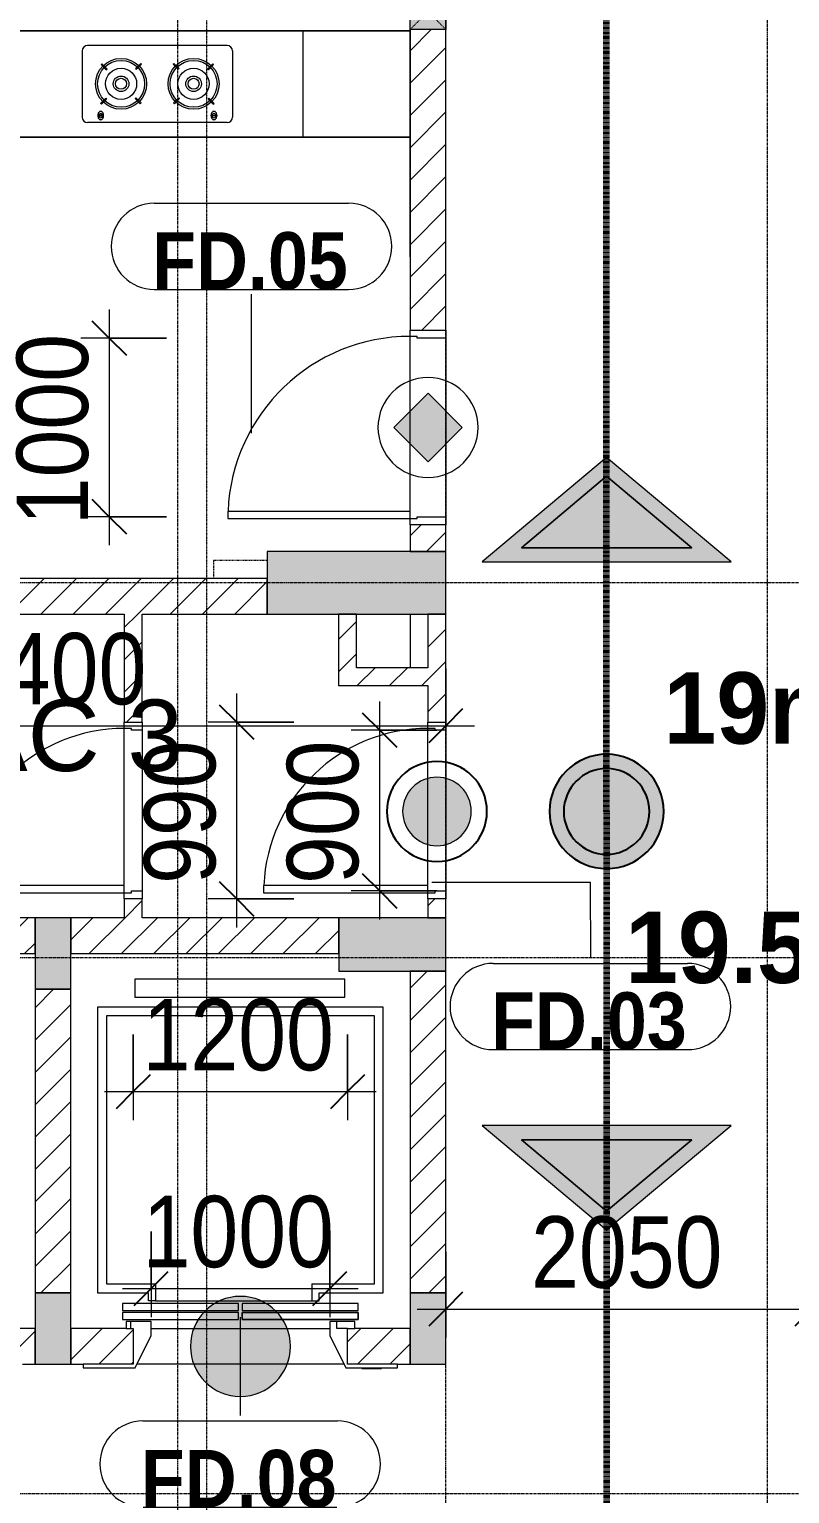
# Model space of a CAD drawing. Header units: millimetres. Extents: x 1591 to 239243, y -15958 to 82755.
# Drawn here: x 216119 to 220376, y 48437 to 56636 of the extents above; entities that cross this region are included whole.
import ezdxf

# ---------------------------------------------------------------- set-up
doc = ezdxf.new("R2010")
doc.units = ezdxf.units.MM
for name, pattern in [('1 NÉT CALL OUT', [6, 3, -3]), ('Dash 1_8_', [6.35, 3.175, -3.175]), ('Dash Dot 3_16_', [7.9375, 4.7625, -1.5875, 0, -1.5875]), ('Dash_2_', [6, 3, -3]), ('Grid Line', [22.225, 12.7, -3.175, 3.175, -3.175])]:
    doc.linetypes.add(name, pattern=pattern)
for name, color, linetype, lineweight in [('0-1', 250, 'Continuous', 5), ('A-ANNO-DIMS', 211, 'Continuous', 9), ('A-ANNO-DIMS-160', 211, 'Continuous', 9), ('A-ANNO-NOTE', 131, 'Continuous', 9), ('A-ANNO-NOTE-1', 131, 'Continuous', 25), ('A-AREA', 32, 'Dash 1_8_', 9), ('A-AREA-IDEN', 2, 'Continuous', 9), ('A-DETL-3', 90, '1 NÉT CALL OUT', 100), ('A-DETL-GENF-2', 10, 'Continuous', 9), ('A-DOOR-3', 10, 'Continuous', 9), ('A-DOOR-FRAM-1', 10, 'Continuous', 9), ('A-DOOR-IDEN', 31, 'Continuous', 9), ('A-FLOR', 192, 'Continuous', 9), ('A-FLOR-1', 7, 'Continuous', 9), ('A-FLOR-2', 9, 'Continuous', 9), ('A-WALL', 113, 'Continuous', 9), ('A-WALL-3', 113, 'Continuous', 18), ('A-WALL-PATT-2', 111, 'Continuous', 9), ('G-ANNO-SYMB-1', 111, 'Dash Dot 3_16_', 18), ('G-ANNO-TEXT-2', 142, 'Continuous', 9), ('I-FURN', 30, 'Continuous', 9), ('I-FURN-1', 254, 'Continuous', 9), ('S-COLS', 52, 'Continuous', 9), ('S-COLS-1', 52, 'Continuous', 5), ('S-COLS-2', 250, 'Continuous', 18), ('S-COLS-6', 52, 'Continuous', 18), ('S-COLS-HDLN', 52, 'Dash_2_', 9), ('S-GRID-1', 1, 'Grid Line', 9)]:
    doc.layers.add(name, color=color, linetype=linetype, lineweight=lineweight)
doc.styles.add('Arial_10', font='arial_0.ttf', dxfattribs={"width": 0.95, "height": 400})
doc.styles.add('Arial_9', font='arial_0.ttf', dxfattribs={"height": 400})
doc.styles.add('Arial_B_4', font='arialbd_0.ttf', dxfattribs={"width": 0.9, "height": 320})
doc.styles.add('UTM Avo', font='UTM Avo.ttf', dxfattribs={"width": 0.9, "height": 400})
doc.dimstyles.new('1_Dim_chi_tiet_2_5', dxfattribs={"dimscale": 304.8, "dimtxt": 399.720379, "dimasz": 0.629921, "dimexe": 0.524934, "dimexo": 0.0625, "dimgap": 0.052493, "dimtad": 1, "dimdec": 0, "dimrnd": 5, "dimzin": 0, "dimdsep": 46, "dimtxsty": 'UTM Avo', "dimblk1": 'OBLIQUE', "dimblk2": 'OBLIQUE', "dimsah": 1, "dimcen": 0.09, "dimdle": 0.524934, "dimazin": 0, "dimtfac": 1, "dimtdec": 4, "dimtix": 1, "dimtmove": 0, "dimatfit": 3, "dimfxl": 1.049869, "dimfxlon": 1, "dimtvp": 1, "dimtolj": 1, "dimtzin": 0, "dimarcsym": 2})
doc.dimstyles.new('1_Dim_chi_tiet_2_5_1', dxfattribs={"dimscale": 304.8, "dimtxt": 399.720379, "dimasz": 0.629921, "dimexe": 0.524934, "dimexo": 0.0625, "dimgap": 0.052493, "dimtad": 1, "dimdec": 0, "dimrnd": 5, "dimzin": 0, "dimdsep": 46, "dimtxsty": 'UTM Avo', "dimblk1": 'OBLIQUE', "dimblk2": 'OBLIQUE', "dimsah": 1, "dimcen": 0.09, "dimdle": 0.524934, "dimazin": 0, "dimtfac": 1, "dimtdec": 4, "dimtix": 1, "dimtmove": 0, "dimatfit": 3, "dimfxl": 1.049869, "dimfxlon": 1, "dimtvp": 1, "dimtolj": 1, "dimtzin": 0, "dimarcsym": 2})
pattern_1 = [(45, (101998.83, 0), (-90.50967, 90.50967), [])]

# ---------------------------------------------------------------- blocks, each defined once
blk = doc.blocks.new('NCV_TKTC_KET CAU_rvt-1-TKCS_MB TẦNG 5')
at = {"layer": 'S-COLS-1'}
for points in [[(115452.6, 53361.9), (116452.6, 53361.9), (116452.6, 53711.9), (115452.6, 53711.9), (115452.6, 53362)], [(114152.6, 51261.9), (114352.6, 51261.9), (114352.6, 51661.9), (114152.6, 51661.9), (114152.6, 51362)], [(115952.5, 51361.9), (116452.6, 51361.9), (116452.6, 51661.9), (115852.6, 51661.9), (115852.6, 51361.9)], [(114352.6, 49161.9), (114352.6, 49561.9), (114152.6, 49561.9), (114152.6, 49161.9)], [(116452.6, 49161.9), (116452.6, 49561.9), (116252.6, 49561.9), (116252.6, 49161.9)]]:
    blk.add_hatch(color=256, dxfattribs=at).paths.add_polyline_path(points)
at = {"layer": 'A-FLOR-1'}
blk.add_line((115952.6, 53061.9), (115952.6, 53361.9), dxfattribs=at)
at = {"layer": 'S-COLS-2'}
for p, q in [((116452.6, 53711.9), (115452.6, 53711.9)), ((115452.6, 53711.9), (115452.6, 53361.9)), ((116452.6, 53361.9), (116452.6, 53711.9)), ((115452.6, 53361.9), (116452.6, 53361.9)), ((114352.6, 51661.9), (114152.6, 51661.9)), ((114152.6, 51661.9), (114152.6, 51261.9)), ((114352.6, 51261.9), (114352.6, 51661.9)), ((115852.6, 51661.9), (115852.6, 51361.9)), ((116452.6, 51661.9), (115852.6, 51661.9)), ((116452.6, 51361.9), (116452.6, 51661.9)), ((115852.6, 51361.9), (116452.6, 51361.9)), ((114152.6, 51261.9), (114352.6, 51261.9)), ((114352.6, 49561.9), (114152.6, 49561.9)), ((114152.6, 49561.9), (114152.6, 49161.9)), ((114352.6, 49161.9), (114352.6, 49561.9)), ((116452.6, 49561.9), (116252.6, 49561.9)), ((116252.6, 49561.9), (116252.6, 49161.9)), ((116452.6, 49161.9), (116452.6, 49561.9)), ((114152.6, 49161.9), (114352.6, 49161.9)), ((116252.6, 49161.9), (116452.6, 49161.9))]:
    blk.add_line(p, q, dxfattribs=at)
blk = doc.blocks.new('HE BEP A - HE BEP A-885794-TKCS_MB TẦNG 5')
at = {"layer": 'I-FURN'}
for p, q in [((765.9, 605.3), (3.5, 605.3)), ((3.5, 605.3), (3.5, 11)), ((765.9, 11), (765.9, 605.3)), ((765.9, 605.3), (4303.5, 605.3)), ((765.9, 11), (765.9, 605.3)), ((3703.5, 605.3), (3703.5, 11)), ((965.9, 505.3), (1810.5, 505.3)), ((2467.5, 494.2), (2467.5, 122.2)), ((3279.1, 524.2), (2497.5, 524.2)), ((3309.1, 494.2), (3309.1, 122.2)), ((948.4, 131.7), (948.4, 487.8)), ((979.9, 419.9), (1450.3, 419.9)), ((1401.8, 451.1), (1028.4, 451.1)), ((1747.9, 434.2), (1562.5, 434.2)), ((1706.2, 324.4), (1627.3, 429.4)), ((1644.6, 463.3), (1632.2, 456.1)), ((1670.1, 454.1), (1721.6, 333.3)), ((1828, 487.8), (1828, 131.7)), ((2578, 421.2), (2573.6, 416.8)), ((2573.6, 416.8), (2602.8, 387.7)), ((2607.1, 392.1), (2578, 421.2)), ((2795.6, 424), (2766.5, 394.9)), ((2770.8, 390.5), (2800, 419.6)), ((2800, 419.6), (2795.6, 424)), ((2976.7, 419.6), (2981.1, 424)), ((3005.8, 390.5), (2976.7, 419.6)), ((2981.1, 424), (3010.2, 394.9)), ((3169.5, 392.1), (3198.6, 421.2)), ((3203, 416.8), (3173.9, 387.7)), ((3198.6, 421.2), (3203, 416.8)), ((975, 397.7), (975, 193.3)), ((975, 391.9), (1455.1, 391.9)), ((975, 363.9), (1455.1, 363.9)), ((975, 335.9), (1455.1, 335.9)), ((1455.1, 193.3), (1455.1, 397.7)), ((1509.1, 380.9), (1509.1, 194.2)), ((1721.6, 333.3), (1706.2, 324.4)), ((1801.3, 194.2), (1801.3, 380.9)), ((2602.8, 387.7), (2607.1, 392.1)), ((2766.5, 394.9), (2770.8, 390.5)), ((3010.2, 394.9), (3005.8, 390.5)), ((3173.9, 387.7), (3169.5, 392.1)), ((975, 307.9), (1455.1, 307.9)), ((975, 279.9), (1455.1, 279.9)), ((975, 251.9), (1455.1, 251.9)), ((975, 223.9), (1455.1, 223.9)), ((975, 195.9), (1455.1, 195.9)), ((981.5, 167.9), (1448.7, 167.9)), ((2570.9, 199.3), (2600, 228.4)), ((2575.3, 194.9), (2570.9, 199.3)), ((2604.4, 224), (2575.3, 194.9)), ((2600, 228.4), (2604.4, 224)), ((2763.7, 226.8), (2768.1, 231.2)), ((2792.8, 197.7), (2763.7, 226.8)), ((2768.1, 231.2), (2797.2, 202)), ((2797.2, 202), (2792.8, 197.7)), ((3008.5, 231.2), (2979.4, 202)), ((2979.4, 202), (2983.8, 197.7)), ((2983.8, 197.7), (3012.9, 226.8)), ((3012.9, 226.8), (3008.5, 231.2)), ((3176.6, 228.4), (3172.2, 224)), ((3172.2, 224), (3201.4, 194.9)), ((3205.8, 199.3), (3176.6, 228.4)), ((3201.4, 194.9), (3205.8, 199.3)), ((1810.5, 114.2), (965.9, 114.2)), ((1028.4, 139.9), (1401.8, 139.9)), ((1562.5, 140.8), (1747.9, 140.8)), ((3279.1, 92.2), (2497.5, 92.2)), ((2555.1, 133.3), (2555.1, 129.3)), ((2587.6, 133.3), (2555.1, 133.3)), ((2555.1, 129.3), (2587.6, 129.3)), ((2587.6, 129.3), (2587.6, 133.3)), ((3189, 129.3), (3189, 133.3)), ((3189, 133.3), (3221.5, 133.3)), ((3221.5, 129.3), (3189, 129.3)), ((3221.5, 133.3), (3221.5, 129.3)), ((3.5, 11), (765.9, 11)), ((4303.5, 11), (765.9, 11))]:
    blk.add_line(p, q, dxfattribs=at)
for centre, radius in [((1589.4, 460.9), 17.8), ((1696.1, 460.9), 17.8), ((2685.4, 309.4), 142.6), ((2685.4, 309.4), 131.3), ((3091.2, 309.4), 142.6), ((3091.2, 309.4), 131.3), ((1656.3, 327.5), 22.2), ((2685.4, 309.4), 87.2), ((2685.4, 309.4), 43.6), ((2685.4, 309.4), 30.9), ((3091.2, 309.4), 87.2), ((3091.2, 309.4), 43.6), ((3091.2, 309.4), 30.9)]:
    blk.add_circle(centre, radius, dxfattribs=at)
for centre, radius, start, end in [((965.9, 487.8), 17.5, 90, 180), ((1810.5, 487.8), 17.5, 0, 90), ((2497.5, 494.2), 30, 90, 180), ((3279.1, 494.2), 30, 360, 90), ((1028.4, 397.7), 53.3, 90, 180), ((1401.8, 397.7), 53.3, 360, 90), ((1562.5, 380.9), 53.3, 90, 180), ((1641, 440.7), 17.8, 119.9521, 219.46175), ((1653.4, 447.9), 17.8, 20.53791, 119.9521), ((1747.9, 380.9), 53.3, 360, 90), ((1028.4, 193.3), 53.3, 180, 270), ((1401.8, 193.3), 53.3, 270, 360), ((1562.5, 194.2), 53.3, 180, 270), ((1747.9, 194.2), 53.3, 270, 360), ((965.9, 131.7), 17.5, 180, 270), ((1810.5, 131.7), 17.5, 270, 360), ((2497.5, 122.2), 30, 180, 270), ((2588.6, 131.7), 33.5, 163.94189, 180), ((2588.6, 131.7), 33.5, 180, 196.05811), ((2580.1, 134.1), 24.7, 145.20397, 163.94189), ((2580.1, 129.2), 24.7, 196.05811, 214.79603), ((2571.3, 131.3), 11.6, 9.9102, 170.0898), ((2571.3, 131.3), 11.6, 189.71775, 350.28225), ((2574.8, 137.9), 18.1, 120.79762, 145.20397), ((2574.8, 125.5), 18.1, 214.79603, 239.20238), ((2571.4, 143.6), 11.5, 90, 120.79762), ((2571.4, 119.8), 11.5, 239.20238, 270), ((2571.4, 143.6), 11.5, 59.20238, 90), ((2571.4, 119.8), 11.5, 270, 300.79762), ((2568, 137.9), 18.1, 34.79603, 59.20238), ((2568, 125.5), 18.1, 300.79762, 325.20397), ((2562.6, 134.1), 24.7, 16.05811, 34.79603), ((2562.6, 129.2), 24.7, 325.20397, 343.94189), ((2554.1, 131.7), 33.5, 0, 16.05811), ((2554.1, 131.7), 33.5, 343.94189, 0), ((3222.5, 131.7), 33.5, 163.94189, 180), ((3222.5, 131.7), 33.5, 180, 196.05811), ((3214, 134.1), 24.7, 145.20397, 163.94189), ((3214, 129.2), 24.7, 196.05811, 214.79603), ((3208.7, 137.9), 18.1, 120.79762, 145.20397), ((3208.7, 125.5), 18.1, 214.79603, 239.20238), ((3205.3, 131.3), 11.6, 9.9102, 170.0898), ((3205.3, 131.3), 11.6, 189.71775, 350.28225), ((3205.3, 143.6), 11.5, 90, 120.79762), ((3205.3, 119.8), 11.5, 239.20238, 270), ((3205.3, 143.6), 11.5, 59.20238, 90), ((3205.3, 119.8), 11.5, 270, 300.79762), ((3201.9, 137.9), 18.1, 34.79603, 59.20238), ((3201.9, 125.5), 18.1, 300.79762, 325.20397), ((3196.5, 134.1), 24.7, 16.05811, 34.79603), ((3196.5, 129.2), 24.7, 325.20397, 343.94189), ((3188, 131.7), 33.5, 0, 16.05811), ((3188, 131.7), 33.5, 343.94189, 0), ((3279.1, 122.2), 30, 270, 360)]:
    blk.add_arc(centre, radius, start, end, dxfattribs=at)
at = {"layer": 'I-FURN-1'}
for p, q in [((4303.5, 605.3), (3.5, 605.3)), ((3.5, 605.3), (3.5, 11)), ((3.5, 11), (4303.5, 11))]:
    blk.add_line(p, q, dxfattribs=at)
blk = doc.blocks.new('NCV_TKTC_TANG 5_rvt-1-TKCS_MB TẦNG 5')
at = {"layer": 'A-FLOR-2'}
for p, q in [((116252.6, 56626.9), (116252.6, 56635.3)), ((116252.6, 56032.6), (116252.6, 56626.9)), ((116252.6, 55362.8), (116252.6, 56032.6)), ((116252.6, 53896.9), (116252.6, 54916.9))]:
    blk.add_line(p, q, dxfattribs=at)
at = {"layer": 'I-FURN-1'}
blk.add_blockref('HE BEP A - HE BEP A-885794-TKCS_MB TẦNG 5', (111949.1, 56021.6), dxfattribs=at)
blk = doc.blocks.new('G1_SOF - BO TRU - 200x200-3055084-TKCS_MB TẦNG 5')
at = {"layer": 'S-COLS'}
blk.add_hatch(color=256, dxfattribs=at).paths.add_polyline_path([(8.4, 100), (-100, 100), (-100, -100), (100, -100), (100, 100)])
at = {"layer": 'S-COLS-6'}
for p, q in [((-100, 100), (100, 100)), ((-100, -100), (-100, 100)), ((100, 100), (100, -100)), ((100, -100), (-100, -100))]:
    blk.add_line(p, q, dxfattribs=at)
at = {"layer": 'S-COLS-HDLN'}
for p, q in [((100, -100), (-100, 100)), ((-100, -100), (100, 100))]:
    blk.add_line(p, q, dxfattribs=at)
blk = doc.blocks.new('Thang may HIEN - Dài x Rộng - 2000x2000-2402764-TKCS_MB TẦNG 5')
at = {"layer": 'A-DOOR-3'}
for p, q in [((-590, 120), (-880, 120)), ((-880, 120), (-880, 100)), ((-880, 100), (-600, 100)), ((-680, 124), (-790, 124)), ((-790, 124), (-790, 120)), ((-680, 120), (-680, 124)), ((-600, 100), (-600, -100)), ((-500, -60), (-590, 120)), ((590, 120), (500, -60)), ((880, 120), (590, 120)), ((600, -100), (600, 100)), ((600, 100), (880, 100)), ((880, 100), (880, 120)), ((-500, -140), (-500, -60)), ((500, -60), (500, -140)), ((-660, -190.4), (-660, -150.4)), ((-660, -150.4), (-10, -150.4)), ((-10, -150.4), (-660, -150.4)), ((-660, -150.4), (-660, -190.4)), ((-600, -100), (-640, -100)), ((-640, -100), (-640, -140)), ((-640, -140), (-540, -140)), ((-600, -100), (-540, -100)), ((-540, -100), (-540, -140)), ((-540, -140), (-500, -140)), ((-10, -150.4), (-10, -190.4)), ((-10, -190.4), (-10, -150.4)), ((660, -150.4), (10, -150.4)), ((10, -150.4), (10, -190.4)), ((10, -150.4), (10, -190.4)), ((660, -150.4), (10, -150.4)), ((500, -140), (615, -140)), ((615, -100), (600, -100)), ((615, -140), (615, -100)), ((640, -100), (615, -100)), ((615, -140), (640, -140)), ((640, -140), (640, -100)), ((660, -190.4), (660, -150.4)), ((660, -190.4), (660, -150.4)), ((-10, -190.4), (-660, -190.4)), ((-660, -190.4), (-10, -190.4)), ((-10, -200.4), (-660, -200.4)), ((-660, -200.4), (-660, -240.4)), ((-10, -200.4), (-660, -200.4)), ((-660, -200.4), (-660, -240.4)), ((-660, -240.4), (-10, -240.4)), ((-660, -240.4), (-10, -240.4)), ((-10, -240.4), (-10, -200.4)), ((-10, -240.4), (-10, -200.4)), ((10, -190.4), (660, -190.4)), ((10, -190.4), (660, -190.4)), ((10, -200.4), (10, -240.4)), ((660, -200.4), (10, -200.4)), ((10, -200.4), (10, -240.4)), ((660, -200.4), (10, -200.4)), ((10, -240.4), (660, -240.4)), ((10, -240.4), (660, -240.4)), ((660, -240.4), (660, -200.4)), ((660, -240.4), (660, -200.4)), ((-440, -300), (-800, -300)), ((-800, -300), (-800, -1900)), ((-440, -255), (-440, -300)), ((-400, -255), (-440, -255)), ((475, -255), (-400, -255)), ((-400, -350), (-400, -255)), ((475, -255), (515, -255)), ((475, -350), (475, -255)), ((515, -255), (515, -300)), ((800, -300), (515, -300)), ((800, -1900), (800, -300)), ((-400, -350), (-750, -350)), ((-750, -350), (-750, -1850)), ((750, -350), (475, -350)), ((750, -1850), (750, -350)), ((-750, -1850), (750, -1850)), ((-800, -1900), (800, -1900)), ((590.8, -1955.4), (-584.2, -1955.4)), ((-584.2, -1955.4), (-584.2, -2055.4)), ((590.8, -2055.4), (590.8, -1955.4)), ((-584.2, -2055.4), (590.8, -2055.4))]:
    blk.add_line(p, q, dxfattribs=at)
blk = doc.blocks.new('FD_05 - FD_05-1000x2200mm-835433-TKCS_MB TẦNG 5')
at = {"layer": 'A-DETL-GENF-2'}
for p, q in [((510, -100), (470, -100)), ((470, -100), (470, -1120)), ((510, -1120), (510, -100)), ((470, -1120), (510, -1120))]:
    blk.add_line(p, q, dxfattribs=at)
blk.add_arc((510, -100), 1020, 180, 267.75253, dxfattribs=at)
at = {"layer": 'A-DOOR-FRAM-1'}
for p, q in [((-545, 100), (-500, 100)), ((-545, -100), (-545, 100)), ((-500, 100), (-500, -60)), ((500, 100), (545, 100)), ((500, -60), (500, 100)), ((545, 100), (545, -100)), ((-500, -60), (-510, -60)), ((-510, -60), (-510, -100)), ((510, -60), (500, -60)), ((510, -100), (510, -60)), ((-510, -100), (-545, -100)), ((545, -100), (510, -100))]:
    blk.add_line(p, q, dxfattribs=at)
blk = doc.blocks.new('FD_02 - FD_03 - FD_03-KY THUAT-900x2200mm-801877-TKCS_MB TẦNG 5')
at = {"layer": 'A-DETL-GENF-2'}
for p, q in [((460, -50), (420, -50)), ((420, -50), (420, -970)), ((460, -970), (460, -50)), ((420, -970), (460, -970))]:
    blk.add_line(p, q, dxfattribs=at)
blk.add_arc((460, -50), 920, 180, 267.50809, dxfattribs=at)
at = {"layer": 'A-DOOR-FRAM-1'}
for p, q in [((-495, 50), (-450, 50)), ((-495, -50), (-495, 50)), ((-450, 50), (-450, -10)), ((450, 50), (495, 50)), ((450, -10), (450, 50)), ((495, 50), (495, -50)), ((-460, -50), (-495, -50)), ((-450, -10), (-460, -10)), ((-460, -10), (-460, -50)), ((460, -10), (450, -10)), ((460, -50), (460, -10)), ((495, -50), (460, -50))]:
    blk.add_line(p, q, dxfattribs=at)
blk = doc.blocks.new('DIMBLOCK24-TKCS_MB TẦNG 5')
at = {"layer": 'A-ANNO-DIMS-160'}
for p, q in [((218451.4, 49790.8), (218451.4, 49310.8)), ((218451.4, 49470.8), (218451.4, 49790.8)), ((220501.4, 49790.8), (220501.4, 49310.8)), ((220501.4, 49470.8), (220501.4, 49790.8)), ((218291.4, 49470.8), (220661.4, 49470.8))]:
    blk.add_line(p, q, dxfattribs=at)
at = {"layer": 'A-ANNO-DIMS-160', "lineweight": 25}
for p, q in [((218451.4, 49470.8), (218547.4, 49566.8)), ((220501.4, 49470.8), (220597.4, 49566.8)), ((218451.4, 49470.8), (218355.4, 49374.8)), ((220501.4, 49470.8), (220405.4, 49374.8))]:
    blk.add_line(p, q, dxfattribs=at)
at = {"layer": 'A-ANNO-DIMS-160', "color": 0, "insert": (218928.6, 49990.4), "char_height": 400, "width": 1314.636, "attachment_point": 1, "line_spacing_factor": 1.110334, "style": 'UTM Avo'}
blk.add_mtext('2050', dxfattribs=at)
blk = doc.blocks.new('_Oblique')
at = {"color": 0, "linetype": 'ByBlock', "lineweight": -2}
blk.add_line((-0.5, -0.5), (0.5, 0.5), dxfattribs=at)
blk = doc.blocks.new('DIMBLOCK119-TKCS_MB TẦNG 5')
at = {"layer": 'A-ANNO-DIMS-160'}
for p, q in [((217280.9, 51606.9), (217280.9, 52916.9)), ((217600.9, 52756.9), (217120.9, 52756.9)), ((217280.9, 52756.9), (217600.9, 52756.9)), ((217600.9, 51766.9), (217120.9, 51766.9)), ((217280.9, 51766.9), (217600.9, 51766.9))]:
    blk.add_line(p, q, dxfattribs=at)
at = {"layer": 'A-ANNO-DIMS-160', "lineweight": 25}
for p, q in [((217280.9, 52756.9), (217184.9, 52852.9)), ((217280.9, 52756.9), (217376.9, 52660.9)), ((217280.9, 51766.9), (217184.9, 51862.9)), ((217280.9, 51766.9), (217376.9, 51670.9))]:
    blk.add_line(p, q, dxfattribs=at)
at = {"layer": 'A-ANNO-DIMS-160', "color": 0, "insert": (216761.2, 51851.1), "char_height": 400, "width": 985.977, "attachment_point": 1, "rotation": 90, "line_spacing_factor": 1.110334, "style": 'UTM Avo'}
blk.add_mtext('990', dxfattribs=at)
blk = doc.blocks.new('DIMBLOCK170-TKCS_MB TẦNG 5')
at = {"layer": 'A-ANNO-DIMS-160'}
for p, q in [((216567.5, 55066.9), (216567.5, 53746.9)), ((216887.5, 54906.9), (216407.5, 54906.9)), ((216567.5, 54906.9), (216887.5, 54906.9)), ((216887.5, 53906.9), (216407.5, 53906.9)), ((216567.5, 53906.9), (216887.5, 53906.9))]:
    blk.add_line(p, q, dxfattribs=at)
at = {"layer": 'A-ANNO-DIMS-160', "lineweight": 25}
for p, q in [((216567.5, 54906.9), (216471.5, 55002.9)), ((216567.5, 54906.9), (216663.5, 54810.9)), ((216567.5, 53906.9), (216471.5, 54002.9)), ((216567.5, 53906.9), (216663.5, 53810.9))]:
    blk.add_line(p, q, dxfattribs=at)
at = {"layer": 'A-ANNO-DIMS-160', "color": 0, "insert": (216047.9, 53859.2), "char_height": 400, "width": 1314.636, "attachment_point": 1, "rotation": 90, "line_spacing_factor": 1.110334, "style": 'UTM Avo'}
blk.add_mtext('1000', dxfattribs=at)
blk = doc.blocks.new('STN_Door Tag - STN_Door Tag-1788670-TKCS_MB TẦNG 5')
at = {"layer": 'A-DOOR-IDEN'}
for p, q in [((-3.37, 1.495), (3.431, 1.495)), ((-3.37, -1.524), (3.431, -1.524))]:
    blk.add_line(p, q, dxfattribs=at)
for centre, start, end in [((-3.37, -0.015), 90, 270), ((3.431, -0.015), 270, 90)]:
    blk.add_arc(centre, 1.509, start, end, dxfattribs=at)
blk = doc.blocks.new('DIMBLOCK171-TKCS_MB TẦNG 5')
at = {"layer": 'A-ANNO-DIMS-160', "lineweight": 25}
for p, q in [((218080.9, 52711.9), (217984.9, 52807.9)), ((218080.9, 52711.9), (218176.9, 52615.9)), ((218080.9, 51811.9), (217984.9, 51907.9)), ((218080.9, 51811.9), (218176.9, 51715.9))]:
    blk.add_line(p, q, dxfattribs=at)
at = {"layer": 'A-ANNO-DIMS-160'}
for p, q in [((218080.9, 51651.9), (218080.9, 52871.9)), ((218400.9, 52711.9), (217920.9, 52711.9)), ((218080.9, 52711.9), (218400.9, 52711.9)), ((218400.9, 51811.9), (217920.9, 51811.9)), ((218080.9, 51811.9), (218400.9, 51811.9))]:
    blk.add_line(p, q, dxfattribs=at)
at = {"layer": 'A-ANNO-DIMS-160', "color": 0, "insert": (217561.2, 51851.1), "char_height": 400, "width": 985.977, "attachment_point": 1, "rotation": 90, "line_spacing_factor": 1.110334, "style": 'UTM Avo'}
blk.add_mtext('900', dxfattribs=at)
blk = doc.blocks.new('DIMBLOCK274-TKCS_MB TẦNG 5')
at = {"layer": 'A-ANNO-DIMS-160'}
for p, q in [((214051.5, 53056.6), (214051.5, 52576.6)), ((214051.5, 52736.6), (214051.5, 53056.6)), ((218451.4, 53056.6), (218451.4, 52576.6)), ((218451.4, 52736.6), (218451.4, 53056.6)), ((214051.5, 52736.6), (218611.4, 52736.6))]:
    blk.add_line(p, q, dxfattribs=at)
at = {"layer": 'A-ANNO-DIMS-160', "lineweight": 25}
for p, q in [((214051.5, 52736.6), (214147.5, 52832.6)), ((218451.4, 52736.6), (218547.4, 52832.6)), ((214051.5, 52736.6), (213955.5, 52640.6)), ((218451.4, 52736.6), (218355.4, 52640.6))]:
    blk.add_line(p, q, dxfattribs=at)
at = {"layer": 'A-ANNO-DIMS-160', "color": 0, "insert": (215703.7, 53256.2), "char_height": 400, "width": 1314.636, "attachment_point": 1, "line_spacing_factor": 1.110334, "style": 'UTM Avo'}
blk.add_mtext('4400', dxfattribs=at)
blk = doc.blocks.new('HDNDCT_GHI CHÚ CỬA CHỐNG CHÁY E30 - HDNDCT_GHI CHÚ CỬA CHỐNG CHÁY E30-1614707-TKCS_MB TẦNG 5')
at = {"layer": 'A-ANNO-NOTE'}
h = blk.add_hatch(color=256, dxfattribs=at)
edge = h.paths.add_edge_path()
edge.add_arc((0, 0), 1.75, 0, 180)
edge.add_arc((0, 0), 1.75, 180, 360)
for start, end in [(360, 180), (180, 360)]:
    blk.add_arc((0, 0), 1.75, start, end, dxfattribs=at)
blk = doc.blocks.new('HDNDCT_GHI CHÚ CỬA CHỐNG CHÁY EI30 - HDNDCT_GHI CHÚ CỬA CHỐNG CHÁY EI30-2461928-TKCS_MB TẦNG 5')
at = {"layer": 'A-ANNO-NOTE'}
blk.add_hatch(color=256, dxfattribs=at).paths.add_polyline_path([(-1.2, 0), (0, 1.2), (1.2, 0), (0, -1.2)])
for p, q in [((0, 1.2), (-1.2, 0)), ((1.2, 0), (0, 1.2)), ((-1.2, 0), (0, -1.2)), ((0, -1.2), (1.2, 0))]:
    blk.add_line(p, q, dxfattribs=at)
for start, end in [(360, 180), (180, 360)]:
    blk.add_arc((0, 0), 1.75, start, end, dxfattribs=at)
blk = doc.blocks.new('HDNDCT_GHI CHÚ CỬA CHỐNG CHÁY EI60 - HDNDCT_GHI CHÚ CỬA CHỐNG CHÁY EI60-1614697-TKCS_MB TẦNG 5')
at = {"layer": 'A-ANNO-NOTE'}
h = blk.add_hatch(color=256, dxfattribs=at)
edge = h.paths.add_edge_path()
edge.add_arc((0, 0), 1.2, 0, 180)
edge.add_arc((0, 0), 1.2, 180, 360)
for radius, start, end in [(1.75, 360, 180), (1.2, 360, 180), (1.2, 180, 360)]:
    blk.add_arc((0, 0), radius, start, end, dxfattribs=at)
at = {"layer": 'A-ANNO-NOTE-1'}
for start, end in [(360, 180), (180, 360)]:
    blk.add_arc((0, 0), 1.75, start, end, dxfattribs=at)
blk = doc.blocks.new('HDNDCT_DIEM THOAT HIEM XA NHAT - HDNDCT_DIEM THOAT HIEM XA NHAT-2431632-TKCS_MB TẦNG 5')
at = {"layer": 'A-ANNO-NOTE'}
h = blk.add_hatch(color=256, dxfattribs=at)
edge = h.paths.add_edge_path()
edge.add_arc((0, 0), 2, 0, 180)
edge.add_arc((0, 0), 2, 180, 360)
edge = h.paths.add_edge_path()
edge.add_arc((0, 0), 1.5, 180, 360)
edge.add_arc((0, 0), 1.5, 360, 540)
h = blk.add_hatch(color=256, dxfattribs=at)
edge = h.paths.add_edge_path()
edge.add_arc((0, 0), 1.5, 0, 180)
edge.add_arc((0, 0), 1.5, 180, 360)
at = {"layer": 'A-ANNO-NOTE-1'}
for radius, start, end in [(2, 0, 180), (1.5, 0, 180), (1.5, 0, 180), (1.5, 180, 360), (2, 180, 360), (1.5, 180, 360)]:
    blk.add_arc((0, 0), radius, start, end, dxfattribs=at)
blk = doc.blocks.new('HDNDCT_MŨI TÊN THOÁT HIỂM - HDNDCT_MŨI TÊN THOÁT HIỂM-2437747-TKCS_MB TẦNG 5')
at = {"layer": 'A-ANNO-NOTE'}
h = blk.add_hatch(color=256, dxfattribs=at)
h.paths.add_polyline_path([(-3.153, 0), (0.5, 4.353), (0.5, -4.353)])
h.paths.add_polyline_path([(-2.5, 0), (0, -2.979), (0, 2.979)])
blk.add_hatch(color=256, dxfattribs=at).paths.add_polyline_path([(0, -2.979), (-2.5, 0), (0, 2.979)])
for p, q in [((0.5, 4.353), (-3.153, 0)), ((0.5, -4.353), (0.5, 4.353)), ((-2.5, 0), (0, 2.979)), ((0, 2.979), (-2.5, 0)), ((0, 2.979), (0, -2.979)), ((0, -2.979), (0, 2.979)), ((-3.153, 0), (0.5, -4.353)), ((0, -2.979), (-2.5, 0)), ((-2.5, 0), (0, -2.979))]:
    blk.add_line(p, q, dxfattribs=at)
blk = doc.blocks.new('DIMBLOCK321-TKCS_MB TẦNG 5')
at = {"layer": 'A-ANNO-DIMS-160'}
for p, q in [((216701.4, 51008), (216701.4, 50528)), ((216701.4, 50688), (216701.4, 51008)), ((217901.4, 51008), (217901.4, 50528)), ((217901.4, 50688), (217901.4, 51008)), ((216541.4, 50688), (218061.4, 50688))]:
    blk.add_line(p, q, dxfattribs=at)
at = {"layer": 'A-ANNO-DIMS-160', "lineweight": 25}
for p, q in [((216701.4, 50688), (216797.4, 50784)), ((217901.4, 50688), (217997.4, 50784)), ((216701.4, 50688), (216605.4, 50592)), ((217901.4, 50688), (217805.4, 50592))]:
    blk.add_line(p, q, dxfattribs=at)
at = {"layer": 'A-ANNO-DIMS-160', "color": 0, "insert": (216753.6, 51207.6), "char_height": 400, "width": 1314.636, "attachment_point": 1, "line_spacing_factor": 1.110334, "style": 'UTM Avo'}
blk.add_mtext('1200', dxfattribs=at)
blk = doc.blocks.new('DIMBLOCK329-TKCS_MB TẦNG 5')
at = {"layer": 'A-ANNO-DIMS-160'}
for p, q in [((216801.4, 49905.2), (216801.4, 49425.2)), ((216801.4, 49585.2), (216801.4, 49905.2)), ((217801.4, 49905.2), (217801.4, 49425.2)), ((217801.4, 49585.2), (217801.4, 49905.2)), ((216641.4, 49585.2), (217961.4, 49585.2))]:
    blk.add_line(p, q, dxfattribs=at)
at = {"layer": 'A-ANNO-DIMS-160', "lineweight": 25}
for p, q in [((216801.4, 49585.2), (216897.4, 49681.2)), ((217801.4, 49585.2), (217897.4, 49681.2)), ((216801.4, 49585.2), (216705.4, 49489.2)), ((217801.4, 49585.2), (217705.4, 49489.2))]:
    blk.add_line(p, q, dxfattribs=at)
at = {"layer": 'A-ANNO-DIMS-160', "color": 0, "insert": (216753.6, 50104.9), "char_height": 400, "width": 1314.636, "attachment_point": 1, "line_spacing_factor": 1.110334, "style": 'UTM Avo'}
blk.add_mtext('1000', dxfattribs=at)

msp = doc.modelspace()

# ---------------------------------------------------------------- hatches: boundary and pattern name
at = {"layer": 'A-WALL-PATT-2'}
h = msp.add_hatch(dxfattribs=at)
h.set_pattern_fill('FP_1', color=256, style=0, pattern_type=2)
h.set_pattern_definition(pattern_1)
h.paths.add_polyline_path([(218291.4, 53711.9), (218451.4, 53711.9), (218451.4, 53861.9), (218251.4, 53861.9), (218251.4, 53711.9)])
h.paths.add_polyline_path([(218251.4, 54951.9), (218451.4, 54951.9), (218451.4, 61586.9), (218251.4, 61586.9), (218251.4, 56835.3), (218451.3, 56835.3), (218451.3, 56635.3), (218251.4, 56634.3), (218251.4, 55362.8)])
h = msp.add_hatch(dxfattribs=at)
h.set_pattern_fill('FP_1', color=256, style=0, pattern_type=2)
h.set_pattern_definition(pattern_1)
h.paths.add_polyline_path([(214951.5, 53361.9), (217451.4, 53362.3), (217451.4, 53561.9), (214451.4, 53561.9), (214451.4, 53361.9), (214851.9, 53361.9)])
h = msp.add_hatch(dxfattribs=at)
h.set_pattern_fill('FP_1', color=256, style=0, pattern_type=2)
h.set_pattern_definition(pattern_1)
h.paths.add_polyline_path([(216751.5, 51661.9), (216751.5, 51766.9), (216651.5, 51766.9), (216651.5, 51661.9)])
h.paths.add_polyline_path([(216651.5, 52756.9), (216751.5, 52756.9), (216751.5, 53361.9), (216651.5, 53361.9), (216651.5, 53187.7)])
h = msp.add_hatch(dxfattribs=at)
h.set_pattern_fill('FP_1', color=256, style=0, pattern_type=2)
h.set_pattern_definition(pattern_1)
h.paths.add_polyline_path([(217851.4, 52961.9), (217951.3, 52961.9), (217951.3, 53361.9), (217851.3, 53361.9), (217851.3, 52961.9)])
h = msp.add_hatch(dxfattribs=at)
h.set_pattern_fill('FP_1', color=256, style=0, pattern_type=2)
h.set_pattern_definition(pattern_1)
h.paths.add_polyline_path([(218451.4, 51661.9), (218451.4, 51766.9), (218351.4, 51766.9), (218351.4, 51661.9)])
h.paths.add_polyline_path([(218351.4, 52756.9), (218451.4, 52756.9), (218451.4, 53361.9), (218351.4, 53361.9), (218351.4, 52961.9)])
h = msp.add_hatch(dxfattribs=at)
h.set_pattern_fill('FP_1', color=256, style=0, pattern_type=2)
h.set_pattern_definition(pattern_1)
h.paths.add_polyline_path([(218351.4, 52961.9), (218351.4, 53061.9), (217951.3, 53061.9), (217951.5, 52961.9), (218318.1, 52961.9)])
h = msp.add_hatch(dxfattribs=at)
h.set_pattern_fill('FP_1', color=256, style=0, pattern_type=2)
h.set_pattern_definition(pattern_1)
h.paths.add_polyline_path([(214251.5, 51461.9), (216151.4, 51461.9), (216151.4, 51661.9), (214251.5, 51661.9), (214251.5, 51562.3)])
h = msp.add_hatch(dxfattribs=at)
h.set_pattern_fill('FP_1', color=256, style=0, pattern_type=2)
h.set_pattern_definition(pattern_1)
h.paths.add_polyline_path([(217759.1, 51461.9), (217851.4, 51461.9), (217851.4, 51661.9), (216351.4, 51661.9), (216351.4, 51461.9), (216354, 51461.9)])
h = msp.add_hatch(dxfattribs=at)
h.set_pattern_fill('FP_1', color=256, style=0, pattern_type=2)
h.set_pattern_definition(pattern_1)
h.paths.add_polyline_path([(218451.4, 49561.9), (218451.4, 51361.9), (218251.4, 51361.9), (218251.4, 49561.9)])
h = msp.add_hatch(dxfattribs=at)
h.set_pattern_fill('FP_1', color=256, style=0, pattern_type=2)
h.set_pattern_definition(pattern_1)
h.paths.add_polyline_path([(216151.4, 49561.9), (216351.4, 49561.9), (216351.4, 51261.9), (216151.4, 51261.9), (216151.4, 51130.1)])
h = msp.add_hatch(dxfattribs=at)
h.set_pattern_fill('FP_1', color=256, style=0, pattern_type=2)
h.set_pattern_definition(pattern_1)
h.paths.add_polyline_path([(214251.5, 49161.9), (214601.5, 49161.9), (214601.5, 49361.9), (214251.5, 49361.9)])
h.paths.add_polyline_path([(216151.4, 49161.9), (216151.4, 49361.9), (215801.5, 49361.9), (215801.5, 49161.9), (216147.1, 49161.9)])
h = msp.add_hatch(dxfattribs=at)
h.set_pattern_fill('FP_1', color=256, style=0, pattern_type=2)
h.set_pattern_definition(pattern_1)
h.paths.add_polyline_path([(216421.4, 49161.9), (216701.4, 49161.9), (216701.4, 49361.9), (216351.4, 49361.9), (216351.4, 49161.9)])
h.paths.add_polyline_path([(218181.4, 49161.9), (218251.4, 49161.9), (218251.4, 49361.9), (217901.4, 49361.9), (217901.4, 49161.9)])

# ---------------------------------------------------------------- linework, layer by layer
at = {"layer": 'A-AREA'}
for p, q in [((217451.4, 53661.9), (217151.3, 53661.9)), ((217151.3, 53661.9), (217151.3, 53561.9))]:
    msp.add_line(p, q, dxfattribs=at)
at = {"layer": 'A-DETL-3'}
for q in [(219351.4, 71435.3), (219351.4, 36340.3)]:
    msp.add_line((219351.4, 52256.9), q, dxfattribs=at)
at = {"layer": 'A-DOOR-IDEN'}
for p, q in [((217362.9, 54374.5), (217363.2, 55153)), ((218373, 51860.9), (219260.2, 51860.9)), ((219260.2, 51860.9), (219260.5, 51436)), ((217299.9, 49426.1), (217299.9, 48874.2))]:
    msp.add_line(p, q, dxfattribs=at)
at = {"layer": 'A-FLOR'}
msp.add_line((218251.4, 53361.9), (218251.4, 53061.9), dxfattribs=at)
at = {"layer": 'A-WALL'}
for p, q in [((218251.4, 53896.9), (218251.4, 54916.9)), ((218451.4, 54906.9), (218451.4, 53906.9)), ((216651.5, 51801.9), (216651.5, 52721.9)), ((218351.4, 51801.9), (218351.4, 52721.9)), ((216751.5, 52711.9), (216751.5, 51811.9)), ((218451.4, 52711.9), (218451.4, 51811.9)), ((216801.4, 49361.9), (217801.4, 49361.9)), ((217881.4, 49161.9), (216721.4, 49161.9))]:
    msp.add_line(p, q, dxfattribs=at)
at = {"layer": 'A-WALL-3'}
for p, q in [((218451.4, 54951.9), (218451.4, 61586.9)), ((218251.4, 56635.3), (218251.4, 54951.9)), ((218251.4, 53861.9), (218251.4, 53711.9)), ((218451.4, 53711.9), (218451.4, 53861.9)), ((218251.4, 53711.9), (218451.4, 53711.9)), ((217451.4, 53561.9), (214451.4, 53561.9)), ((217451.4, 53361.9), (217451.4, 53561.9)), ((214951.5, 53361.9), (216651.5, 53361.9)), ((216651.5, 53361.9), (216651.5, 52756.9)), ((216751.5, 53361.9), (217451.4, 53361.9)), ((216751.5, 52756.9), (216751.5, 53361.9)), ((217851.3, 53361.9), (217851.3, 52961.9)), ((217951.3, 53361.9), (217851.3, 53361.9)), ((217951.3, 53061.9), (217951.3, 53361.9)), ((218351.4, 53361.9), (218351.4, 53061.9)), ((218451.4, 53361.9), (218351.4, 53361.9)), ((218451.4, 52756.9), (218451.4, 53361.9)), ((218351.4, 53061.9), (217951.3, 53061.9)), ((217851.3, 52961.9), (218351.4, 52961.9)), ((218351.4, 52961.9), (218351.4, 52756.9)), ((216651.5, 51766.9), (216651.5, 51661.9)), ((216751.5, 51661.9), (216751.5, 51766.9)), ((218351.4, 51766.9), (218351.4, 51661.9)), ((218451.4, 51661.9), (218451.4, 51766.9)), ((216151.4, 51661.9), (214951.5, 51661.9)), ((216151.4, 51461.9), (216151.4, 51661.9)), ((216651.5, 51661.9), (216351.4, 51661.9)), ((216351.4, 51661.9), (216351.4, 51461.9)), ((217851.4, 51661.9), (216751.5, 51661.9)), ((217851.4, 51461.9), (217851.4, 51661.9)), ((218351.4, 51661.9), (218451.4, 51661.9)), ((214251.5, 51461.9), (216151.4, 51461.9)), ((216351.4, 51461.9), (217851.4, 51461.9)), ((218251.4, 51361.9), (218251.4, 49561.9)), ((218451.4, 51361.9), (218251.4, 51361.9)), ((218451.4, 49561.9), (218451.4, 51361.9)), ((216151.4, 51261.9), (216151.4, 49561.9)), ((216351.4, 51261.9), (216151.4, 51261.9)), ((216351.4, 49561.9), (216351.4, 51261.9)), ((216151.4, 49561.9), (216351.4, 49561.9)), ((218251.4, 49561.9), (218451.4, 49561.9)), ((216151.4, 49361.9), (215841.5, 49361.9)), ((216151.4, 49161.9), (216151.4, 49361.9)), ((216661.4, 49361.9), (216351.4, 49361.9)), ((216351.4, 49361.9), (216351.4, 49161.9)), ((218251.4, 49361.9), (217941.4, 49361.9)), ((218251.4, 49161.9), (218251.4, 49361.9)), ((216081.5, 49161.9), (216151.4, 49161.9)), ((216351.4, 49161.9), (216421.4, 49161.9)), ((218181.4, 49161.9), (218251.4, 49161.9))]:
    msp.add_line(p, q, dxfattribs=at)
at = {"layer": 'G-ANNO-SYMB-1'}
msp.add_line((217111.4, 82373.8), (217111.4, 13547.9), dxfattribs=at)
at = {"layer": 'S-GRID-1'}
for p, q in [((216951.4, 19118.3), (216951.4, 76659.6)), ((218451.4, 19118.3), (218451.4, 76659.6)), ((220251.4, 19118.3), (220251.4, 76659.6)), ((229978.4, 53536.9), (136410.9, 53536.9)), ((229978.4, 51436.9), (136410.9, 51436.9)), ((229978.4, 48436.9), (136410.9, 48436.9))]:
    msp.add_line(p, q, dxfattribs=at)

# ---------------------------------------------------------------- block references
at = {"layer": '0-1'}
for name in ['NCV_TKTC_KET CAU_rvt-1-TKCS_MB TẦNG 5', 'NCV_TKTC_TANG 5_rvt-1-TKCS_MB TẦNG 5']:
    msp.add_blockref(name, (101998.8, 0), dxfattribs=at)
at = {"layer": 'A-ANNO-NOTE', "xscale": 160, "yscale": 160, "zscale": 160}
for name, p in [('HDNDCT_GHI CHÚ CỬA CHỐNG CHÁY EI30 - HDNDCT_GHI CHÚ CỬA CHỐNG CHÁY EI30-2461928-TKCS_MB TẦNG 5', (218351.5, 54406.9)), ('HDNDCT_GHI CHÚ CỬA CHỐNG CHÁY EI60 - HDNDCT_GHI CHÚ CỬA CHỐNG CHÁY EI60-1614697-TKCS_MB TẦNG 5', (218401.5, 52256.9)), ('HDNDCT_GHI CHÚ CỬA CHỐNG CHÁY E30 - HDNDCT_GHI CHÚ CỬA CHỐNG CHÁY E30-1614707-TKCS_MB TẦNG 5', (217301.4, 49261.9))]:
    msp.add_blockref(name, p, dxfattribs=at)
for name, p, rotation in [('HDNDCT_MŨI TÊN THOÁT HIỂM - HDNDCT_MŨI TÊN THOÁT HIỂM-2437747-TKCS_MB TẦNG 5', (219351.4, 53733.6), 269.9999999999999), ('HDNDCT_DIEM THOAT HIEM XA NHAT - HDNDCT_DIEM THOAT HIEM XA NHAT-2431632-TKCS_MB TẦNG 5', (219351.4, 52256.9), 180), ('HDNDCT_MŨI TÊN THOÁT HIỂM - HDNDCT_MŨI TÊN THOÁT HIỂM-2437747-TKCS_MB TẦNG 5', (219351.4, 50418.7), 90.00000000000006)]:
    msp.add_blockref(name, p, dxfattribs=dict(at, rotation=rotation))
at = {"layer": 'A-DOOR-3'}
for name, p, rotation in [('FD_05 - FD_05-1000x2200mm-835433-TKCS_MB TẦNG 5', (218351.4, 54406.9), 269.9999999999999), ('FD_02 - FD_03 - FD_03-KY THUAT-900x2200mm-801877-TKCS_MB TẦNG 5', (216701.5, 52261.9), 270), ('FD_02 - FD_03 - FD_03-KY THUAT-900x2200mm-801877-TKCS_MB TẦNG 5', (218401.4, 52261.9), 270), ('Thang may HIEN - Dài x Rộng - 2000x2000-2402764-TKCS_MB TẦNG 5', (217301.4, 49261.9), 180)]:
    msp.add_blockref(name, p, dxfattribs=dict(at, rotation=rotation))
at = {"layer": 'A-DOOR-IDEN', "xscale": 159.9999999999999, "yscale": 159.9999999999999, "zscale": 159.9999999999999}
for p in [(217358.3, 55423.2), (219255.7, 51167.1), (217295, 48605.3)]:
    msp.add_blockref('STN_Door Tag - STN_Door Tag-1788670-TKCS_MB TẦNG 5', p, dxfattribs=at)
at = {"layer": 'S-COLS', "rotation": 180}
msp.add_blockref('G1_SOF - BO TRU - 200x200-3055084-TKCS_MB TẦNG 5', (218351.3, 56735.3), dxfattribs=at)

# ---------------------------------------------------------------- texts
at = {"layer": 'A-AREA-IDEN', "insert": (215893, 52477.4), "char_height": 400, "width": 2180.8, "attachment_point": 8, "line_spacing_factor": 0.936439, "style": 'Arial_9'}
msp.add_mtext('\\pt8,16,24,32,40,48,56,64,72,80,88,96,104,112,120,128,136,144,152,160,168,176,184,192,200,208,216,224,232,240,248,256;P.RÁC 3', dxfattribs=at)
at = {"layer": 'A-DOOR-IDEN', "char_height": 320, "width": 1124.64, "attachment_point": 5, "line_spacing_factor": 0.936439, "style": 'Arial_B_4'}
for s, insert in [('\\pt7.2,14.4,21.6,28.8,36,43.2,50.4,57.6,64.8,72,79.2,86.4,93.6,100.8,108,115.2,122.4,129.6,136.8,144,151.2,158.4,165.6,172.8,180,187.2,194.4,201.6,208.8,216,223.2,230.4;FD.05', (217355, 55337.9)), ('\\pt7.2,14.4,21.6,28.8,36,43.2,50.4,57.6,64.8,72,79.2,86.4,93.6,100.8,108,115.2,122.4,129.6,136.8,144,151.2,158.4,165.6,172.8,180,187.2,194.4,201.6,208.8,216,223.2,230.4;FD.03', (219252.4, 51081.7)), ('\\pt7.2,14.4,21.6,28.8,36,43.2,50.4,57.6,64.8,72,79.2,86.4,93.6,100.8,108,115.2,122.4,129.6,136.8,144,151.2,158.4,165.6,172.8,180,187.2,194.4,201.6,208.8,216,223.2,230.4;FD.08', (217291.8, 48519.9))]:
    msp.add_mtext(s, dxfattribs=dict(at, insert=insert))
at = {"layer": 'G-ANNO-TEXT-2', "char_height": 400, "attachment_point": 5, "line_spacing_factor": 0.936439, "style": 'Arial_10'}
for s, insert, width in [('\\pt1824,3648,5472,7296,9120,10944,12768,14592,16416,18240,20064,21888,23712,25536,27360,29184,31008,32832,34656,36480,38304,40128,41952,43776,45600,47424,49248,51072,52896,54720,56544,58368;{\\fArial|b1|i0|c0|p34;19m}', (220202, 52833.5), 1146.08), ('\\pt1824,3648,5472,7296,9120,10944,12768,14592,16416,18240,20064,21888,23712,25536,27360,29184,31008,32832,34656,36480,38304,40128,41952,43776,45600,47424,49248,51072,52896,54720,56544,58368;{\\fArial|b1|i0|c0|p34;19.5m}', (220208.1, 51493.5), 1659.84)]:
    msp.add_mtext(s, dxfattribs=dict(at, insert=insert, width=width))

# ---------------------------------------------------------------- dimensions: what is measured, and where the dimension line sits
at = {"layer": 'A-ANNO-DIMS'}
for base, p1, p2, override, picture, middle in [((216567.5, 53906.9), (216887.5, 54906.9), (216887.5, 53906.9), {"dimpost": '<>', "dimfxl": 1000}, 'DIMBLOCK170-TKCS_MB TẦNG 5', (216344.5, 54406.9)), ((217280.9, 52756.9), (217600.9, 51766.9), (217600.9, 52756.9), {"dimpost": '<>', "dimfxl": 990}, 'DIMBLOCK119-TKCS_MB TẦNG 5', (217057.9, 52261.9)), ((218080.9, 52711.9), (218400.9, 51811.9), (218400.9, 52711.9), {"dimpost": '<>', "dimfxl": 900}, 'DIMBLOCK171-TKCS_MB TẦNG 5', (217857.9, 52261.9))]:
    dim = msp.add_linear_dim(base=base, p1=p1, p2=p2, angle=90, dimstyle='1_Dim_chi_tiet_2_5', override=override, dxfattribs=at)
    dim.commit()
    dim.dimension.update_dxf_attribs({"geometry": picture, "text_midpoint": middle})
for base, p1, p2, dimstyle, override, picture, middle in [((218451.4, 52736.6), (214051.5, 53056.6), (218451.4, 53056.6), '1_Dim_chi_tiet_2_5_1', {"dimpost": '<>', "dimfxl": 4399.928669}, 'DIMBLOCK274-TKCS_MB TẦNG 5', (216251.4, 52959.6)), ((217901.4, 50688), (216701.4, 51008), (217901.4, 51008), '1_Dim_chi_tiet_2_5_1', {"dimpost": '<>', "dimfxl": 1200}, 'DIMBLOCK321-TKCS_MB TẦNG 5', (217301.4, 50911)), ((217801.4, 49585.2), (216801.4, 49905.2), (217801.4, 49905.2), '1_Dim_chi_tiet_2_5_1', {"dimpost": '<>', "dimfxl": 1000}, 'DIMBLOCK329-TKCS_MB TẦNG 5', (217301.4, 49808.2)), ((220501.4, 49470.8), (218451.4, 49790.8), (220501.4, 49790.8), '1_Dim_chi_tiet_2_5', {"dimpost": '<>', "dimfxl": 2050}, 'DIMBLOCK24-TKCS_MB TẦNG 5', (219476.4, 49693.7))]:
    dim = msp.add_linear_dim(base=base, p1=p1, p2=p2, dimstyle=dimstyle, override=override, dxfattribs=at)
    dim.commit()
    dim.dimension.update_dxf_attribs({"geometry": picture, "text_midpoint": middle})

doc.saveas('drawing.dxf')
